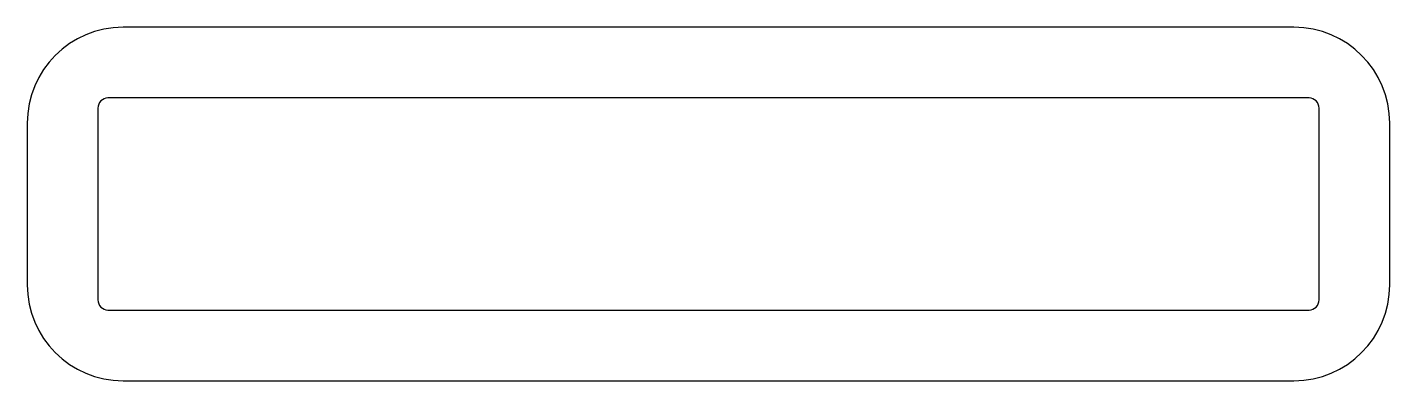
# Model space of a CAD drawing. Header units: millimetres. Extents: x 65.7 to 133.2, y 232.8 to 250.3.
import ezdxf

# ---------------------------------------------------------------- set-up
doc = ezdxf.new("R2010")
doc.units = ezdxf.units.MM

msp = doc.modelspace()

# ---------------------------------------------------------------- linework, layer by layer
at = {"color": 7, "linetype": 'Continuous', "lineweight": 25}
for p, q in [((128.443, 250.283), (70.443, 250.283)), ((129.193, 246.783), (69.693, 246.783)), ((69.193, 246.283), (69.193, 236.783)), ((129.693, 236.783), (129.693, 246.283)), ((65.693, 245.533), (65.693, 237.533)), ((133.193, 237.533), (133.193, 245.533)), ((69.693, 236.283), (129.193, 236.283)), ((70.443, 232.783), (128.443, 232.783))]:
    msp.add_line(p, q, dxfattribs=at)
for centre, radius, start, end in [((70.443, 245.533), 4.75, 90, 180), ((128.443, 245.533), 4.75, 0, 90), ((69.693, 246.283), 0.5, 90, 180), ((129.193, 246.283), 0.5, 0, 90), ((70.443, 237.533), 4.75, 180, 270), ((128.443, 237.533), 4.75, 270, 0), ((69.693, 236.783), 0.5, 180, 270), ((129.193, 236.783), 0.5, 270, 0)]:
    msp.add_arc(centre, radius, start, end, dxfattribs=at)

doc.saveas('drawing.dxf')
